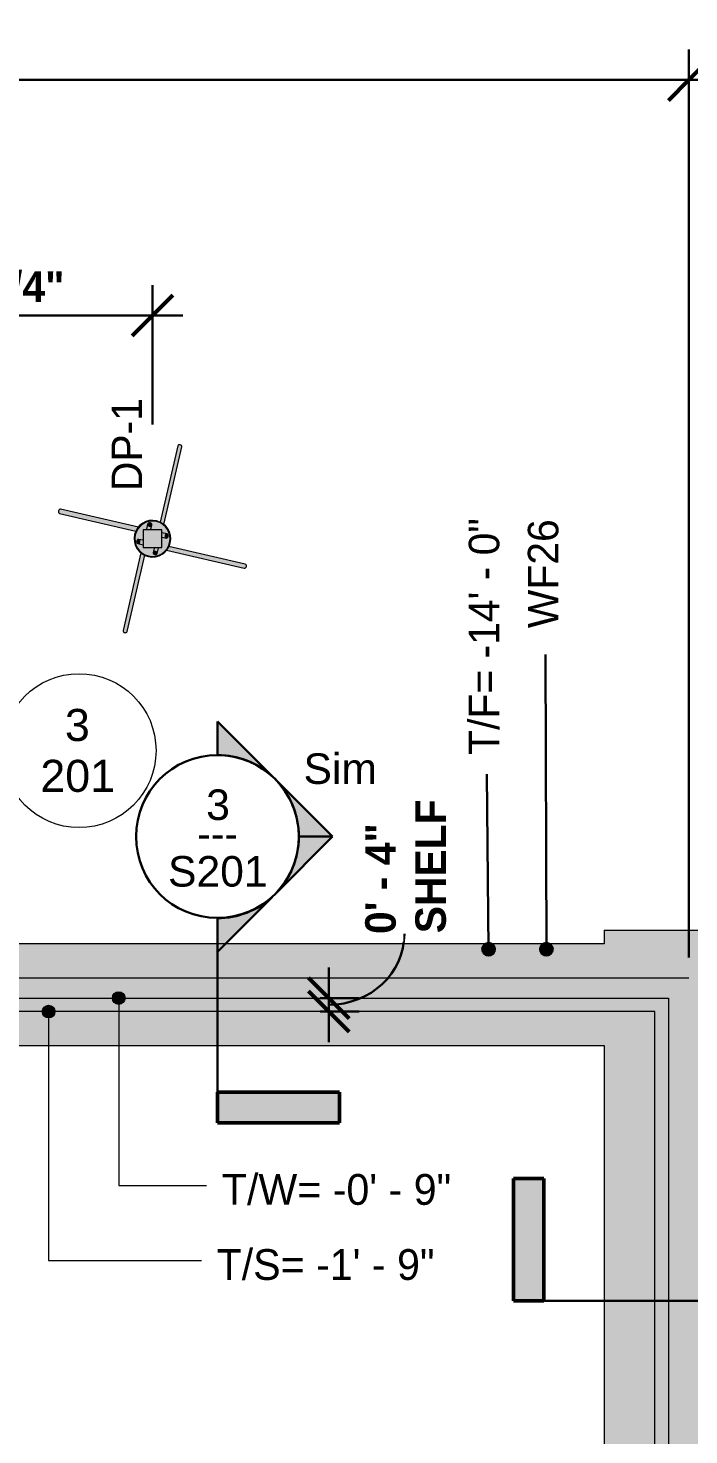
# Model space of a CAD drawing. Header units: inches. Extents: x -4164 to -1564, y 141 to 12367.
# Drawn here: x -2138.1 to -1943.3, y 11952.4 to 12367.1 of the extents above; entities that cross this region are included whole.
import ezdxf

# ---------------------------------------------------------------- set-up
doc = ezdxf.new("R2010")
doc.units = ezdxf.units.IN
doc.header["$MEASUREMENT"] = 0
for name, color, linetype, lineweight in [('A-ANNO-DIMS', 211, 'Continuous', 9), ('A-ANNO-DIMS-96', 211, 'Continuous', 9), ('A-ANNO-NOTE', 131, 'Continuous', 30), ('A-DETL-GENF', 92, 'Continuous', 9), ('G-ANNO-DIMS', 111, 'Continuous', 9), ('G-ANNO-SYMB', 111, 'Continuous', 30), ('S-FNDN', 32, 'Continuous', 13), ('S-FNDN-IDEN', 2, 'Continuous', 30)]:
    doc.layers.add(name, color=color, linetype=linetype, lineweight=lineweight)
doc.styles.add('Arial', font='arial.ttf', dxfattribs={"height": 9.448819})
doc.styles.add('Arial_3', font='arial.ttf', dxfattribs={"height": 9})
doc.styles.add('Century Gothic', font='', dxfattribs={"height": 9})
doc.styles.add('Century Gothic_1', font='', dxfattribs={"height": 9.070866})
doc.styles.add('Century Gothic_B', font='', dxfattribs={"height": 9})
doc.styles.get('Century Gothic').set_extended_font_data('Century Gothic')
doc.styles.get('Century Gothic_1').set_extended_font_data('Century Gothic')
doc.styles.get('Century Gothic_B').set_extended_font_data('Century Gothic', bold=True)
doc.dimstyles.new('OD__1_4__Tol__', dxfattribs={"dimscale": 12, "dimtxt": 9.397514, "dimasz": 1, "dimexe": 0.75, "dimexo": 0.5, "dimgap": 0.125, "dimtad": 1, "dimrnd": 0.25, "dimzin": 1, "dimdsep": 46, "dimlunit": 4, "dimtxsty": 'Century Gothic_B', "dimblk1": 'OBLIQUE', "dimblk2": 'OBLIQUE', "dimsah": 1, "dimcen": 0.09, "dimdle": 0.75, "dimazin": 0, "dimtfac": 1, "dimtdec": 4, "dimtix": 1, "dimtmove": 0, "dimatfit": 3, "dimfxl": 1, "dimtvp": 1, "dimtfill": 1, "dimfrac": 2, "dimtolj": 1, "dimtzin": 0, "dimlwd": 30, "dimlwe": 30, "dimarcsym": 2})
doc.dimstyles.new('OD__1_4__Tol___1', dxfattribs={"dimscale": 12, "dimtxt": 9.397514, "dimasz": 1, "dimexe": 0.75, "dimexo": 0.5, "dimgap": 0.125, "dimtad": 1, "dimrnd": 0.25, "dimzin": 1, "dimdsep": 46, "dimlunit": 4, "dimtxsty": 'Century Gothic_B', "dimblk1": 'OBLIQUE', "dimblk2": 'OBLIQUE', "dimsah": 1, "dimcen": 0.09, "dimdle": 0.75, "dimazin": 0, "dimtfac": 1, "dimtdec": 4, "dimtix": 1, "dimtmove": 1, "dimatfit": 3, "dimfxl": 1, "dimtvp": 1, "dimtfill": 1, "dimfrac": 2, "dimtolj": 1, "dimtzin": 0, "dimlwd": 30, "dimlwe": 30, "dimarcsym": 2})
pattern_1 = [(50, (0, 0), (27.5427, -2.40992), [2.88, -31.68]), (355, (0, 0), (-5.327844, 28.884266), [2.304, -25.344]), (100.451, (2.295, -0.2), (22.215316, 26.47393), [2.448, -26.924]), (46.184, (0, 7.68), (40.981875, -6.35642), [4.32, -47.52]), (96.636, (3.415, 7.15), (35.89075, 37.40619), [3.671, -40.386]), (351.184, (0, 7.68), (35.89097, 37.40622), [3.456, -38.016]), (21, (3.84, 5.76), (22.921036, -15.46073), [2.88, -31.68]), (326, (3.84, 5.76), (9.34353, 27.84574), [2.304, -25.344]), (71.451, (5.75, 4.472), (32.26477, 12.38442), [2.448, -26.924]), (37.5, (0, 0), (0.466855, 12.782707), [1.267, -23.77, 1.267, -24.461, -25.44]), (37.5, (0, 0), (0.466855, 12.782707), [-50.765, 1.267, -24.173]), (7.5, (0, 0), (10.10159, 15.14509), [1.267, -13.402, 1.267, -23.194, -9.696]), (7.5, (0, 0), (10.10159, 15.14509), [-39.13, 1.267, -8.429]), (327.5, (-8.563, 0), (20.499161, -0.86578), [1.267, -8.333, 1.267, -28.685, -39.744]), (327.5, (-8.563, 0), (20.499161, -0.86578), [-39.552, 1.267, -38.477]), (317.5, (-12.403, 0), (22.39478, 3.844288), [1.267, -11.213, 1.267, -18.624, -28.224]), (317.5, (-12.403, 0), (22.39478, 3.844288), [-32.371, 1.267, -26.957])]

# ---------------------------------------------------------------- blocks, each defined once
blk = doc.blocks.new('316600 - Special Foundations - Diamond Pier - Generic - 316600 - Special Foundations - Diamond Pier - Generic-V32-FOUNDATION PLAN')
at = {"layer": 'S-FNDN', "lineweight": 9}
h = blk.add_hatch(color=9, dxfattribs=at)
h.paths.add_polyline_path([(0.2, -4.04), (0.34, -3.82), (0.6, -3.7), (0.92, -3.71), (1.09, -2.99), (0.75, -3.05), (0.48, -3.22), (0.34, -3.45), (0.23, -3.92)], flags=0)
h.paths.add_polyline_path([(2.83, 4.55), (8.18, 27.69), (7.84, 27.69), (7.6, 27.58), (7.46, 27.36), (2.28, 4.86), (2.72, 4.61)], flags=0)
h = blk.add_hatch(color=9, dxfattribs=at)
h.paths.add_polyline_path([(1.42, -4.32), (1.63, -3.32), (1.52, -3.12), (1.4, -3.04), (1.09, -2.99), (0.92, -3.71), (1.21, -3.84), (1.39, -4.07), (1.43, -4.19)], flags=0)
h.paths.add_polyline_path([(3.39, 4.19), (8.69, 27.21), (8.58, 27.45), (8.33, 27.64), (8.18, 27.69), (2.83, 4.55), (3.38, 4.2)], flags=0)
h = blk.add_hatch(color=9, dxfattribs=at)
h.paths.add_polyline_path([(3.71, 0.92), (3.84, 1.21), (4.07, 1.39), (4.32, 1.42), (3.3, 1.63), (3.18, 1.59), (3.04, 1.42), (2.99, 1.25), (3.01, 1.08), (3.69, 0.93)], flags=0)
h.paths.add_polyline_path([(-4.57, 2.84), (-4.15, 3.38), (-27.21, 8.69), (-27.45, 8.58), (-27.64, 8.33), (-27.69, 8.18), (-4.71, 2.87)], flags=0)
h = blk.add_hatch(color=9, dxfattribs=at)
h.paths.add_polyline_path([(4.04, 0.2), (3.82, 0.34), (3.7, 0.6), (3.71, 0.92), (2.99, 1.09), (3.06, 0.75), (3.22, 0.48), (3.45, 0.34), (3.95, 0.22)], flags=0)
h.paths.add_polyline_path([(-4.87, 2.26), (-4.65, 2.73), (-4.57, 2.84), (-27.69, 8.18), (-27.69, 7.84), (-27.58, 7.6), (-27.36, 7.46), (-5.06, 2.31)], flags=0)
h = blk.add_hatch(color=9, dxfattribs=at)
h.paths.add_polyline_path([(-8.18, -27.69), (-2.83, -4.55), (-3.39, -4.19), (-8.69, -27.21), (-8.58, -27.45), (-8.33, -27.64)], flags=0)
h.paths.add_polyline_path([(-1.09, 2.99), (-0.92, 3.71), (-1.21, 3.84), (-1.39, 4.07), (-1.42, 4.32), (-1.63, 3.32), (-1.52, 3.12), (-1.4, 3.04), (-1.18, 2.99)], flags=0)
for points in [[(5.27, -1.22), (5.38, 0.43), (5.09, 1.84), (4.32, 3.24), (3.18, 4.36), (1.88, 5.06), (0.34, 5.38), (-1.21, 5.25), (-2.53, 4.78), (-3.86, 3.76), (-4.76, 2.52), (-5.23, 1.21), (-5.06, 1.21), (-4.47, 2.65), (-3.51, 3.82), (-2.44, 4.61), (-0.92, 5.11), (0.46, 5.19), (1.88, 4.86), (3.27, 4.04), (4.21, 3.07), (4.91, 1.76), (5.2, 0.3), (5.08, -1.17), (5.23, -1.21)], [(-0.76, 3.69), (-0.46, 3.75), (-0.25, 3.94), (-0.2, 4.04), (-0.25, 4.32), (-0.34, 4.43), (-0.62, 4.61), (-0.95, 4.65), (-1.21, 4.57), (-1.37, 4.43), (-1.42, 4.17), (-1.32, 3.95), (-0.96, 3.73), (-0.77, 3.69)], [(-0.46, -5.39), (1.1, -5.29), (2.53, -4.78), (3.86, -3.76), (4.76, -2.52), (5.23, -1.21), (5.06, -1.21), (4.47, -2.65), (3.51, -3.82), (2.44, -4.61), (1.04, -5.11), (-0.46, -5.19), (-1.97, -4.81), (-3.27, -4.04), (-4.21, -3.07), (-4.91, -1.76), (-5.2, -0.3), (-5.08, 1.17), (-5.27, 1.21), (-5.38, -0.43), (-5.09, -1.84), (-4.32, -3.24), (-3.18, -4.36), (-1.88, -5.06), (-0.46, -5.39)], [(0.62, -2.62), (2.77, -2.59), (2.77, 2.62), (-2.77, 2.59), (-2.77, -2.62), (0.6, -2.62)], [(4.16, 0.2), (4.41, 0.31), (4.51, 0.42), (4.66, 0.82), (4.64, 0.97), (4.61, 1.17), (4.43, 1.37), (4.32, 1.42), (4.02, 1.37), (3.92, 1.28), (3.75, 1.01), (3.7, 0.69), (3.81, 0.36), (3.88, 0.3), (4.1, 0.2)], [(-4.19, -1.43), (-3.95, -1.32), (-3.75, -1.03), (-3.69, -0.76), (-3.76, -0.44), (-3.97, -0.23), (-4.07, -0.21), (-4.32, -0.25), (-4.43, -0.33), (-4.61, -0.62), (-4.65, -0.92), (-4.61, -1.17), (-4.38, -1.39), (-4.21, -1.43)], [(0.87, -4.66), (1.21, -4.57), (1.39, -4.38), (1.42, -4.32), (1.38, -4.04), (1.28, -3.92), (0.96, -3.73), (0.76, -3.69), (0.46, -3.75), (0.25, -3.94), (0.2, -4.04), (0.25, -4.32), (0.42, -4.51), (0.84, -4.66)]]:
    blk.add_hatch(color=9, dxfattribs=at).paths.add_polyline_path(points, flags=0)
h = blk.add_hatch(color=9, dxfattribs=at)
h.paths.add_polyline_path([(5.08, -1.17), (5.2, 0.3), (4.91, 1.76), (4.19, 3.09), (3.07, 4.19), (1.88, 4.86), (0.34, 5.19), (-1.07, 5.09), (-2.44, 4.61), (-3.71, 3.63), (-4.58, 2.46), (-5.08, 1.17), (-2.77, 0.64), (-2.77, 2.62), (2.77, 2.62), (2.77, -0.64), (4.73, -1.09)], flags=0)
h.paths.add_polyline_path([(4.16, 0.2), (3.82, 0.25), (3.32, 0.39), (3.12, 0.6), (3.02, 0.92), (2.99, 1.25), (3.09, 1.52), (3.22, 1.61), (3.3, 1.63), (3.63, 1.58), (4.43, 1.37), (4.61, 1.17), (4.66, 0.82), (4.64, 0.71), (4.43, 0.33), (4.29, 0.23), (4.19, 0.21)], flags=0)
h.paths.add_polyline_path([(-1.09, 2.99), (-1.4, 3.04), (-1.59, 3.21), (-1.62, 3.44), (-1.58, 3.63), (-1.37, 4.43), (-1.17, 4.61), (-0.84, 4.66), (-0.47, 4.53), (-0.25, 4.32), (-0.23, 4.29), (-0.23, 3.92), (-0.39, 3.32), (-0.6, 3.12), (-0.92, 3.01), (-1.08, 2.99)], flags=0)
h = blk.add_hatch(color=9, dxfattribs=at)
h.paths.add_polyline_path([(-8.02, -27.71), (-7.72, -27.65), (-7.51, -27.48), (-7.43, -27.21), (-2.28, -4.86), (-2.83, -4.55), (-8.18, -27.69)], flags=0)
h.paths.add_polyline_path([(-1.09, 2.99), (-0.75, 3.05), (-0.47, 3.23), (-0.34, 3.45), (-0.25, 3.92), (-0.46, 3.75), (-0.76, 3.69), (-0.92, 3.71), (-1.07, 3.05)], flags=0)
h = blk.add_hatch(color=9, dxfattribs=at)
h.paths.add_polyline_path([(-0.44, -5.19), (1.04, -5.11), (2.44, -4.61), (3.67, -3.69), (4.58, -2.46), (5.08, -1.17), (2.77, -0.64), (2.77, -2.62), (-2.77, -2.62), (-2.77, 0.64), (-5.08, 1.17), (-5.2, -0.3), (-4.91, -1.76), (-4.19, -3.09), (-3.07, -4.19), (-1.88, -4.86), (-0.46, -5.19)], flags=0)
h.paths.add_polyline_path([(0.87, -4.66), (0.6, -4.6), (0.34, -4.44), (0.23, -4.29), (0.23, -3.92), (0.39, -3.32), (0.6, -3.12), (0.92, -3.01), (1.25, -3), (1.52, -3.12), (1.63, -3.32), (1.58, -3.63), (1.37, -4.43), (1.17, -4.61), (0.89, -4.66)], flags=0)
h.paths.add_polyline_path([(-3.3, -1.63), (-3.63, -1.58), (-4.43, -1.37), (-4.61, -1.17), (-4.65, -0.82), (-4.59, -0.55), (-4.32, -0.25), (-4.19, -0.22), (-3.92, -0.23), (-3.32, -0.39), (-3.12, -0.6), (-3.02, -0.92), (-2.99, -1.25), (-3.09, -1.52), (-3.22, -1.61), (-3.3, -1.63)], flags=0)
h = blk.add_hatch(color=9, dxfattribs=at)
h.paths.add_polyline_path([(27.21, -8.69), (27.45, -8.58), (27.64, -8.33), (27.69, -8.18), (4.57, -2.84), (4.15, -3.38), (27.08, -8.68)], flags=0)
h.paths.add_polyline_path([(-3.3, -1.63), (-3.18, -1.59), (-3.04, -1.42), (-2.99, -1.25), (-3.01, -1.08), (-3.71, -0.92), (-3.84, -1.21), (-4.07, -1.39), (-4.32, -1.42), (-3.43, -1.63)], flags=0)
h = blk.add_hatch(color=9, dxfattribs=at)
h.paths.add_polyline_path([(27.69, -8.18), (27.69, -7.84), (27.58, -7.6), (27.36, -7.46), (4.86, -2.28), (4.65, -2.73), (4.57, -2.84), (8.8, -3.81)], flags=0)
h.paths.add_polyline_path([(-2.99, -1.09), (-3.06, -0.75), (-3.22, -0.48), (-3.45, -0.34), (-3.92, -0.25), (-3.75, -0.46), (-3.69, -0.76), (-3.71, -0.92), (-2.99, -1.09)], flags=0)
at = {"layer": 'S-FNDN', "color": 7}
for p, q in [((7.46, 27.36), (2.26, 4.87)), ((3.39, 4.19), (8.68, 27.08)), ((-4.15, 3.38), (-27.08, 8.68)), ((-27.36, 7.46), (-4.87, 2.26)), ((-1.42, 4.32), (-1.77, 2.8)), ((2.77, 2.62), (-2.77, 2.62)), ((-2.77, 2.62), (-2.77, -2.62)), ((-0.47, 2.9), (-0.2, 4.04)), ((2.77, -2.62), (2.77, 2.62)), ((4.32, 1.42), (2.77, 1.78)), ((2.88, 0.47), (4.04, 0.2)), ((-4.32, -1.42), (-2.77, -1.78)), ((-2.88, -0.47), (-4.04, -0.2)), ((-2.77, -2.62), (2.77, -2.62)), ((0.47, -2.87), (0.2, -4.04)), ((1.42, -4.32), (1.77, -2.8)), ((4.15, -3.38), (27.08, -8.68)), ((27.36, -7.46), (4.87, -2.26)), ((-3.39, -4.19), (-8.68, -27.08)), ((-7.46, -27.36), (-2.26, -4.87))]:
    blk.add_line(p, q, dxfattribs=at)
for radius, start, end in [(5.41, 346.9807, 166.9807), (5.21, 346.9807, 166.9807), (5.41, 166.9807, 346.9807), (5.21, 166.9807, 346.9807)]:
    blk.add_arc((0, 0), radius, start, end, dxfattribs=at)
for centre, major_axis, start_param, end_param in [((8.07, 27.22), (-0.609, 0.141), 4.712389, 6.283185), ((8.07, 27.22), (-0.609, 0.141), 3.141593, 4.712389), ((-27.22, 8.07), (0.141, 0.609), 0, 1.570796), ((-27.22, 8.07), (0.141, 0.609), 1.570796, 3.141593), ((-0.81, 4.18), (-0.609, 0.141), 4.712389, 7.853982), ((-0.81, 4.18), (-0.609, 0.141), 1.570796, 4.712389), ((4.18, 0.81), (0.141, 0.609), 1.570796, 4.712389), ((4.18, 0.81), (0.141, 0.609), 4.712389, 7.853982), ((-4.18, -0.81), (0.141, 0.609), 1.570796, 4.712389), ((-4.18, -0.81), (0.141, 0.609), 4.712389, 7.853982), ((0.81, -4.18), (-0.609, 0.141), 4.712389, 7.853982), ((0.81, -4.18), (-0.609, 0.141), 1.570796, 4.712389), ((27.22, -8.07), (0.141, 0.609), 3.141593, 4.712389), ((27.22, -8.07), (0.141, 0.609), 4.712389, 6.283185), ((-8.07, -27.22), (-0.609, 0.141), 0, 1.570796), ((-8.07, -27.22), (-0.609, 0.141), 1.570796, 3.141593)]:
    blk.add_ellipse(centre, major_axis=major_axis, ratio=0.764544, start_param=start_param, end_param=end_param, dxfattribs=at)
blk = doc.blocks.new('DETAIL_1 - DETAIL_1-617838-FOUNDATION PLAN')
at = {"layer": 'A-DETL-GENF'}
blk.add_hatch(color=256, dxfattribs=at).paths.add_polyline_path([(56, 1.88), (55.51, 1.82), (55.06, 1.63), (54.67, 1.33), (54.37, 0.94), (54.18, 0.49), (54.12, 0), (54.18, -0.49), (54.37, -0.94), (54.67, -1.33), (55.06, -1.63), (55.51, -1.82), (56, -1.88), (56.49, -1.82), (56.94, -1.63), (57.33, -1.33), (57.63, -0.94), (57.82, -0.49), (57.88, 0), (57.82, 0.49), (57.63, 0.94), (57.33, 1.33), (56.94, 1.63), (56.49, 1.82)], flags=0)
blk.add_line((0, 0), (54.12, 0), dxfattribs=at)
blk.add_circle((-22.68, 0), 22.68, dxfattribs=at)
for start, end in [(0, 180), (180, 360)]:
    blk.add_arc((56, 0), 1.88, start, end, dxfattribs=at)
blk = doc.blocks.new('DIMBLOCK24-FOUNDATION PLAN')
at = {"layer": 'A-ANNO-DIMS-96', "lineweight": 30}
for p, q in [((-2201.82, 12250.28), (-2201.82, 12291.33)), ((-2101.47, 12250.28), (-2101.47, 12291.33)), ((-2201.82, 12282.33), (-2092.47, 12282.33)), ((-2201.82, 12282.33), (-2201.82, 12250.28)), ((-2101.47, 12282.33), (-2101.47, 12250.28))]:
    blk.add_line(p, q, dxfattribs=at)
at = {"layer": 'A-ANNO-DIMS-96', "lineweight": 50}
for p, q in [((-2201.82, 12282.33), (-2195.82, 12288.33)), ((-2101.47, 12282.33), (-2095.47, 12288.33)), ((-2201.82, 12282.33), (-2207.82, 12276.33)), ((-2101.47, 12282.33), (-2107.47, 12276.33))]:
    blk.add_line(p, q, dxfattribs=at)
at = {"layer": 'A-ANNO-DIMS-96', "color": 0, "lineweight": 30, "insert": (-2180.14, 12295.37), "char_height": 9, "width": 68.3781, "attachment_point": 1, "line_spacing_factor": 0.984502, "style": 'Century Gothic_B', "bg_fill": 3, "box_fill_scale": 1.25, "bg_fill_color": 256, "bg_fill_true_color": 13158600, "bg_fill_transparency": 0}
blk.add_mtext('8\' - 4 1/4"', dxfattribs=at)
blk = doc.blocks.new('_Oblique')
at = {"color": 0, "linetype": 'ByBlock', "lineweight": -2}
blk.add_line((-0.5, -0.5), (0.5, 0.5), dxfattribs=at)
blk = doc.blocks.new('Drafting View - 3_32_ x 3_8_-1738294-FOUNDATION PLAN')
at = {"layer": 'G-ANNO-SYMB', "lineweight": 9}
blk.add_hatch(color=256, dxfattribs=at).paths.add_polyline_path([(0, 0.375), (0, 0), (-0.09375, 0), (-0.09375, 0.375)], flags=0)
at = {"layer": 'G-ANNO-SYMB', "lineweight": 50}
for p, q in [((0, 0.375), (-0.09375, 0.375)), ((-0.09375, 0.375), (-0.09375, 0)), ((0, 0), (0, 0.375)), ((-0.09375, 0), (0, 0))]:
    blk.add_line(p, q, dxfattribs=at)
blk = doc.blocks.new('DIMBLOCK41-FOUNDATION PLAN')
at = {"layer": 'A-ANNO-DIMS-96', "lineweight": 30}
for p, q in [((-2632.32, 12165.19), (-2632.32, 12360.78)), ((-1943.32, 12093.19), (-1943.32, 12360.78)), ((-2632.32, 12351.78), (-1934.32, 12351.78)), ((-2632.32, 12351.78), (-2632.32, 12165.19)), ((-1943.32, 12351.78), (-1943.32, 12093.19))]:
    blk.add_line(p, q, dxfattribs=at)
at = {"layer": 'A-ANNO-DIMS-96', "lineweight": 50}
for p, q in [((-2632.32, 12351.78), (-2626.32, 12357.78)), ((-1943.32, 12351.78), (-1937.32, 12357.78)), ((-2632.32, 12351.78), (-2638.32, 12345.78)), ((-1943.32, 12351.78), (-1949.32, 12345.78))]:
    blk.add_line(p, q, dxfattribs=at)
at = {"layer": 'A-ANNO-DIMS-96', "color": 0, "lineweight": 30, "insert": (-2308.11, 12364.81), "char_height": 9, "width": 48.6881, "attachment_point": 1, "line_spacing_factor": 0.984502, "style": 'Century Gothic_B', "bg_fill": 3, "box_fill_scale": 1.25, "bg_fill_color": 256, "bg_fill_true_color": 13158600, "bg_fill_transparency": 0}
blk.add_mtext('57\' - 5"', dxfattribs=at)
blk = doc.blocks.new('DIMBLOCK75-FOUNDATION PLAN')
at = {"layer": 'A-ANNO-DIMS-96', "lineweight": 50}
for p, q in [((-2049.51, 12081.19), (-2055.51, 12087.19)), ((-2049.51, 12077.19), (-2055.51, 12083.19)), ((-2049.51, 12081.19), (-2043.51, 12075.19)), ((-2049.51, 12077.19), (-2043.51, 12071.19))]:
    blk.add_line(p, q, dxfattribs=at)
at = {"layer": 'A-ANNO-DIMS-96', "lineweight": 30}
for p, q in [((-2049.51, 12068.19), (-2049.51, 12090.19)), ((-2051.99, 12081.19), (-2040.51, 12081.19)), ((-2049.51, 12081.19), (-2051.99, 12081.19)), ((-2051.99, 12077.19), (-2040.51, 12077.19)), ((-2049.51, 12077.19), (-2051.99, 12077.19))]:
    blk.add_line(p, q, dxfattribs=at)
blk.add_ellipse((-2049.51, 12100.07), major_axis=(22.31, 0), ratio=0.935924, start_param=4.712389, end_param=6.283185, dxfattribs=at)
at = {"layer": 'A-ANNO-DIMS-96', "color": 0, "lineweight": 30, "insert": (-2023.97, 12100.29), "char_height": 9, "width": 39.7381, "attachment_point": 1, "rotation": 90, "line_spacing_factor": 0.984502, "style": 'Century Gothic_B', "bg_fill": 3, "box_fill_scale": 1.25, "bg_fill_color": 256, "bg_fill_true_color": 13158600, "bg_fill_transparency": 0}
blk.add_mtext('SHELF', dxfattribs=at)
at = {"layer": 'A-ANNO-DIMS-96', "color": 0, "lineweight": 30, "insert": (-2038.74, 12100.07), "char_height": 9, "width": 40.2751, "attachment_point": 1, "rotation": 90, "line_spacing_factor": 0.984502, "style": 'Century Gothic_B', "bg_fill": 3, "box_fill_scale": 1.25, "bg_fill_color": 256, "bg_fill_true_color": 13158600, "bg_fill_transparency": 0}
blk.add_mtext('0\' - 4"', dxfattribs=at)
blk = doc.blocks.new('Section - 3_32_ x 3_8_-1738294-FOUNDATION PLAN')
at = {"layer": 'G-ANNO-SYMB', "lineweight": 9}
blk.add_hatch(color=256, dxfattribs=at).paths.add_polyline_path([(0, 0.375), (0, 0), (-0.09375, 0), (-0.09375, 0.375)], flags=0)
at = {"layer": 'G-ANNO-SYMB', "lineweight": 50}
for p, q in [((0, 0.375), (-0.09375, 0.375)), ((-0.09375, 0.375), (-0.09375, 0)), ((0, 0), (0, 0.375)), ((-0.09375, 0), (0, 0))]:
    blk.add_line(p, q, dxfattribs=at)
blk = doc.blocks.new('Section - Section Head - Filled-1738293-FOUNDATION PLAN')
at = {"layer": 'G-ANNO-SYMB', "lineweight": 9}
h = blk.add_hatch(color=256, dxfattribs=at)
edge = h.paths.add_edge_path(flags=0)
edge.add_line((-0.4268, 0.1768), (-0.25, 0.3536))
edge.add_line((-0.25, 0.3536), (-0.25, 0.25))
edge.add_arc((-0.25, 0), 0.25, 90, 135)
h = blk.add_hatch(color=256, dxfattribs=at)
edge = h.paths.add_edge_path(flags=0)
edge.add_arc((-0.25, 0), 0.25, 45, 90)
edge.add_line((-0.25, 0.25), (-0.25, 0.3536))
edge.add_line((-0.25, 0.3536), (-0.0732, 0.1768))
h = blk.add_hatch(color=256, dxfattribs=at)
edge = h.paths.add_edge_path(flags=0)
edge.add_arc((-0.25, 0), 0.2503, 137.9216, 180)
edge.add_line((-0.5003, 0), (-0.6036, 0))
edge.add_line((-0.6036, 0), (-0.4358, 0.1678))
h = blk.add_hatch(color=256, dxfattribs=at)
edge = h.paths.add_edge_path(flags=0)
edge.add_line((-0.0642, 0.1678), (0.1036, 0))
edge.add_line((0.1036, 0), (0.0003, 0))
edge.add_arc((-0.25, 0), 0.2503, 0, 42.0784)
at = {"layer": 'G-ANNO-SYMB'}
for p, q in [((-0.25, 0.3536), (-0.4268, 0.1768)), ((-0.25, 0.25), (-0.25, 0.3536)), ((-0.0732, 0.1768), (-0.25, 0.3536)), ((-0.25, 0.3536), (-0.25, 0.25)), ((-0.4358, 0.1678), (-0.6036, 0)), ((0.1036, 0), (-0.0642, 0.1678)), ((-0.6036, 0), (-0.5003, 0)), ((0.0003, 0), (0.1036, 0))]:
    blk.add_line(p, q, dxfattribs=at)
for centre, radius, start, end in [((-0.2503, 0), 0.25, 360, 180), ((-0.25, 0), 0.25, 90, 135), ((-0.25, 0), 0.25, 45, 90), ((-0.25, 0), 0.2503, 137.9216, 180), ((-0.25, 0), 0.2503, 0, 42.0784), ((-0.2503, 0), 0.25, 180, 360)]:
    blk.add_arc(centre, radius, start, end, dxfattribs=at)

msp = doc.modelspace()

# ---------------------------------------------------------------- hatches: boundary and pattern name
at = {"layer": 'G-ANNO-DIMS'}
h = msp.add_hatch(color=256, dxfattribs=at)
edge = h.paths.add_edge_path(flags=0)
edge.add_arc((-2111.4096, 12081.1894), 1.875, 0, 360)
h = msp.add_hatch(color=256, dxfattribs=at)
edge = h.paths.add_edge_path(flags=0)
edge.add_arc((-2132.07599, 12077.1894), 1.875, 0, 360)
at = {"layer": 'S-FNDN', "lineweight": 9}
h = msp.add_hatch(dxfattribs=at)
h.set_pattern_fill('FP_6', color=256, style=0, pattern_type=2)
h.set_pattern_definition(pattern_1)
h.paths.add_polyline_path([(-1959.9904, 9881.1894), (-1912.32374, 9881.1894), (-1912.32374, 12101.1894), (-1968.32374, 12101.1894), (-1968.32374, 12087.1894), (-1943.32374, 12087.1894), (-1943.32374, 9891.1894), (-1968.32374, 9891.1894), (-1968.32374, 9881.1894)], flags=0)
h.paths.add_polyline_path([(-1953.32374, 9901.1894), (-1953.32374, 10869.1894), (-1951.32374, 10869.1894), (-1951.32374, 11157.1894), (-1953.32374, 11157.1894), (-1953.32374, 12077.1894), (-1968.32374, 12077.1894), (-1968.32374, 9901.1894)], flags=0)
h = msp.add_hatch(dxfattribs=at)
h.set_pattern_fill('FP_6', color=256, style=0, pattern_type=2)
h.set_pattern_definition(pattern_1)
h.paths.add_polyline_path([(-3842.32374, 12067.1894), (-3829.32374, 12067.1894), (-3829.32374, 12087.1894), (-3144.32374, 12087.1894), (-3144.32374, 12097.1894), (-3842.32374, 12097.1894), (-3842.32374, 12079.20469)], flags=0)
h.paths.add_polyline_path([(-3806.32374, 12067.1894), (-3011.13624, 12067.1894), (-3011.13624, 12077.1894), (-3819.32374, 12077.1894), (-3819.32374, 12067.1894)], flags=0)
h.paths.add_polyline_path([(-3005.13624, 12067.1894), (-2873.76124, 12067.1894), (-2873.76124, 12077.1894), (-3005.13624, 12077.1894)], flags=0)
h.paths.add_polyline_path([(-2648.32374, 12067.1894), (-2640.32374, 12067.1894), (-2640.32374, 12077.1894), (-2867.76124, 12077.1894), (-2867.76124, 12067.1894), (-2694.32374, 12067.1894)], flags=0)
h.paths.add_polyline_path([(-2160.32374, 12067.1894), (-1968.32374, 12067.1894), (-1968.32374, 12077.1894), (-2520.32374, 12077.1894), (-2520.32374, 12067.1894), (-2186.32374, 12067.1894)], flags=0)
h.paths.add_polyline_path([(-2624.32374, 12067.1894), (-2528.32374, 12067.1894), (-2528.32374, 12077.1894), (-2632.32374, 12077.1894), (-2632.32374, 12067.1894)], flags=0)
h.paths.add_polyline_path([(-2704.32374, 12087.1894), (-2640.32374, 12087.1894), (-2640.32374, 12097.1894), (-2716.32374, 12097.1894), (-2716.32374, 12087.1894)], flags=0)
h.paths.add_polyline_path([(-2349.92374, 12087.1894), (-1968.32374, 12087.1894), (-1968.32374, 12097.1894), (-2632.32374, 12097.1894), (-2632.32374, 12087.1894), (-2352.25165, 12087.1894)], flags=0)
at = {"layer": 'S-FNDN'}
for points in [[(-1953.32374, 12081.1894), (-1953.32374, 12087.1894), (-2186.32374, 12087.1894), (-2186.32374, 12083.1894), (-2160.32374, 12083.1894), (-2160.32374, 12081.1894), (-1968.32374, 12081.1894)], [(-1949.32374, 11169.1894), (-1943.32374, 11169.1894), (-1943.32374, 12087.1894), (-1953.32374, 12087.1894), (-1953.32374, 12081.1894), (-1949.32374, 12081.1894), (-1949.32374, 11325.51082)], [(-2160.32374, 12077.1894), (-1953.32374, 12077.1894), (-1953.32374, 12081.1894), (-2160.32374, 12081.1894)]]:
    msp.add_hatch(color=256, dxfattribs=at).paths.add_polyline_path(points, flags=0)
h = msp.add_hatch(color=256, dxfattribs=at)
h.paths.add_polyline_path([(-1949.32374, 9897.1894), (-1949.32374, 10857.1894), (-1953.32374, 10857.1894), (-1953.32374, 9897.1894)], flags=0)
h.paths.add_polyline_path([(-1953.32374, 11169.1894), (-1949.32374, 11169.1894), (-1949.32374, 12081.1894), (-1953.32374, 12081.1894), (-1953.32374, 11481.65368)], flags=0)
at = {"layer": 'S-FNDN-IDEN'}
h = msp.add_hatch(color=256, dxfattribs=at)
edge = h.paths.add_edge_path(flags=0)
edge.add_arc((-2002.36286, 12095.58569), 1.875, 0, 360)
h = msp.add_hatch(color=256, dxfattribs=at)
edge = h.paths.add_edge_path(flags=0)
edge.add_arc((-1985.31651, 12095.58569), 1.875, 0, 360)

# ---------------------------------------------------------------- linework, layer by layer
at = {"layer": 'G-ANNO-DIMS'}
for p, q in [((-2111.4096, 12081.1894), (-2111.4096, 12025.95318)), ((-2132.07599, 12077.1894), (-2132.07599, 12003.82025)), ((-2111.4096, 12025.95318), (-2085.50401, 12025.95318)), ((-2132.07599, 12003.82025), (-2087.0556, 12003.82025))]:
    msp.add_line(p, q, dxfattribs=at)
for centre in [(-2111.4096, 12081.1894), (-2132.07599, 12077.1894)]:
    msp.add_circle(centre, 1.875, dxfattribs=at)
at = {"layer": 'G-ANNO-SYMB'}
msp.add_line((-1986.05757, 11991.98018), (-1886.55953, 11991.98018), dxfattribs=at)
at = {"layer": 'S-FNDN', "color": 253}
for p, q in [((-1968.32374, 12101.1894), (-1912.32374, 12101.1894)), ((-1968.32374, 12101.1894), (-1968.32374, 12097.1894)), ((-1968.32374, 12097.1894), (-2621.32374, 12097.1894)), ((-2512.32374, 12067.1894), (-1968.32374, 12067.1894)), ((-1968.32374, 12067.1894), (-1968.32374, 9911.1894))]:
    msp.add_line(p, q, dxfattribs=at)
at = {"layer": 'S-FNDN'}
for p, q in [((-2186.32374, 12087.1894), (-1943.32374, 12087.1894)), ((-2160.32374, 12081.1894), (-1949.32374, 12081.1894)), ((-1949.32374, 12081.1894), (-1949.32374, 11169.1894)), ((-1953.32374, 12077.1894), (-2520.32374, 12077.1894)), ((-1953.32374, 11157.1894), (-1953.32374, 12077.1894))]:
    msp.add_line(p, q, dxfattribs=at)
at = {"layer": 'S-FNDN-IDEN'}
for p, q in [((-1985.31651, 12095.58569), (-1985.56218, 12182.45745)), ((-2002.36286, 12095.58569), (-2002.8542, 12147.14219))]:
    msp.add_line(p, q, dxfattribs=at)
for centre in [(-2002.36286, 12095.58569), (-1985.31651, 12095.58569)]:
    msp.add_circle(centre, 1.875, dxfattribs=at)

# ---------------------------------------------------------------- block references
at = {"layer": 'A-DETL-GENF', "rotation": 180}
msp.add_blockref('DETAIL_1 - DETAIL_1-617838-FOUNDATION PLAN', (-2145.76468, 12154.11853), dxfattribs=at)
at = {"layer": 'G-ANNO-SYMB', "extrusion": (0, 0, -1), "xscale": 95.99999999999994, "yscale": 95.99999999999994, "zscale": 95.99999999999994, "rotation": 90.00000000000053}
msp.add_blockref('Section - 3_32_ x 3_8_-1738294-FOUNDATION PLAN', (2082.30752, 12053.44391), dxfattribs=at)
at = {"layer": 'G-ANNO-SYMB', "xscale": 95.99999999999994, "yscale": 95.99999999999994, "zscale": 95.99999999999994}
msp.add_blockref('Drafting View - 3_32_ x 3_8_-1738294-FOUNDATION PLAN', (-1986.05757, 11991.98018), dxfattribs=at)
at = {"layer": 'S-FNDN', "color": 7}
msp.add_blockref('316600 - Special Foundations - Diamond Pier - Generic - 316600 - Special Foundations - Diamond Pier - Generic-V32-FOUNDATION PLAN', (-2101.46918, 12216.57), dxfattribs=at)

# ---------------------------------------------------------------- texts
at = {"layer": 'A-ANNO-NOTE', "lineweight": 9, "attachment_point": 1, "style": 'Arial'}
for s, insert, char_height, width in [('3', (-2127.26676, 12166.40259), 9.44882, 8.787), ('201', (-2134.51676, 12151.40259), 9.448819, 26.361)]:
    msp.add_mtext(s, dxfattribs=dict(at, insert=insert, char_height=char_height, width=width))
at = {"layer": 'G-ANNO-DIMS', "insert": (-2082.5556, 12007.18485), "char_height": 9.0708661, "width": 75.2403848, "attachment_point": 1, "line_spacing_factor": 0.984502, "style": 'Century Gothic_1', "bg_fill": 3, "box_fill_scale": 1.25, "bg_fill_color": 256, "bg_fill_true_color": 13158600, "bg_fill_transparency": 0}
msp.add_mtext('T/S= -1\' - 9"', dxfattribs=at)
at = {"layer": 'S-FNDN-IDEN', "lineweight": 9, "char_height": 9, "attachment_point": 1, "rotation": 90, "style": 'Century Gothic'}
for s, insert, width in [('DP-1', (-2113.50542, 12230.59957), 34.239), ('T/F= -14\' - 0"', (-2008.21435, 12152.86363), 86.658), ('WF26', (-1990.7995, 12190.20511), 39.39)]:
    msp.add_mtext(s, dxfattribs=dict(at, insert=insert, width=width))

# ---------------------------------------------------------------- next in the draw order: texts
at = {"layer": 'G-ANNO-DIMS', "insert": (-2081.00401, 12029.31778), "char_height": 9.0708661, "width": 81.9460988, "attachment_point": 1, "line_spacing_factor": 0.984502, "style": 'Century Gothic_1', "bg_fill": 3, "box_fill_scale": 1.25, "bg_fill_color": 256, "bg_fill_true_color": 13158600, "bg_fill_transparency": 0}
msp.add_mtext('T/W= -0\' - 9"', dxfattribs=at)

# ---------------------------------------------------------------- next in the draw order: dimensions: what is measured, and where the dimension line sits
at = {"layer": 'A-ANNO-DIMS', "lineweight": 30}
dim = msp.add_linear_dim(base=(-2101.46918, 12282.33027), p1=(-2201.82374, 12244.27847), p2=(-2101.46918, 12244.27847), dimstyle='OD__1_4__Tol__', override={"dimpost": '<>', "dimfxl": 100.35456}, dxfattribs=at)
dim.commit()
dim.dimension.update_dxf_attribs({"geometry": 'DIMBLOCK24-FOUNDATION PLAN', "text_midpoint": (-2151.64646, 12289.26025)})

# ---------------------------------------------------------------- next in the draw order: dimensions: what is measured, and where the dimension line sits
dim = msp.add_linear_dim(base=(-1943.32374, 12351.77837), p1=(-2632.32374, 12159.1894), p2=(-1943.32374, 12087.1894), dimstyle='OD__1_4__Tol__', override={"dimpost": '<>', "dimfxl": 692.751759}, dxfattribs=at)
dim.commit()
dim.dimension.update_dxf_attribs({"geometry": 'DIMBLOCK41-FOUNDATION PLAN', "text_midpoint": (-2287.82374, 12357.89156)})

# ---------------------------------------------------------------- next in the draw order: linework, layer by layer
at = {"layer": 'G-ANNO-SYMB'}
msp.add_line((-2082.30752, 12104.76625), (-2082.30752, 12053.44391), dxfattribs=at)

# ---------------------------------------------------------------- next in the draw order: texts
at = {"layer": 'G-ANNO-SYMB', "lineweight": 9, "char_height": 9, "attachment_point": 1}
for s, insert, width, style in [('3', (-2085.6285, 12142.67488), 8.484, 'Arial_3'), ('---', (-2088.27981, 12134.16819), 15.453, 'Century Gothic'), ('S201', (-2096.87259, 12123.03864), 35.754, 'Arial_3')]:
    msp.add_mtext(s, dxfattribs=dict(at, insert=insert, width=width, style=style))

# ---------------------------------------------------------------- next in the draw order: dimensions: what is measured, and where the dimension line sits
at = {"layer": 'A-ANNO-DIMS', "lineweight": 30}
dim = msp.add_linear_dim(base=(-2049.50901, 12081.1894), p1=(-2057.99429, 12077.1894), p2=(-2057.99429, 12081.1894), angle=90, text='<>\\XSHELF', dimstyle='OD__1_4__Tol___1', override={"dimpost": '<>', "dimfxl": 4}, dxfattribs=at)
dim.commit()
dim.dimension.update_dxf_attribs({"geometry": 'DIMBLOCK75-FOUNDATION PLAN', "text_midpoint": (-2026.73601, 12100.06876), "dimtype": 160, "text_rotation": 90})

# ---------------------------------------------------------------- next in the draw order: block references
at = {"layer": 'G-ANNO-SYMB', "xscale": 95.99999999999994, "yscale": 95.99999999999994, "zscale": 95.99999999999994, "rotation": 269.9999999999996}
msp.add_blockref('Section - Section Head - Filled-1738293-FOUNDATION PLAN', (-2082.30752, 12104.76625), dxfattribs=at)

# ---------------------------------------------------------------- next in the draw order: texts
at = {"layer": 'G-ANNO-SYMB', "lineweight": 9, "insert": (-2056.92654, 12153.30659), "char_height": 9, "width": 26.664, "attachment_point": 1, "style": 'Arial_3'}
msp.add_mtext('Sim', dxfattribs=at)

doc.saveas('drawing.dxf')
